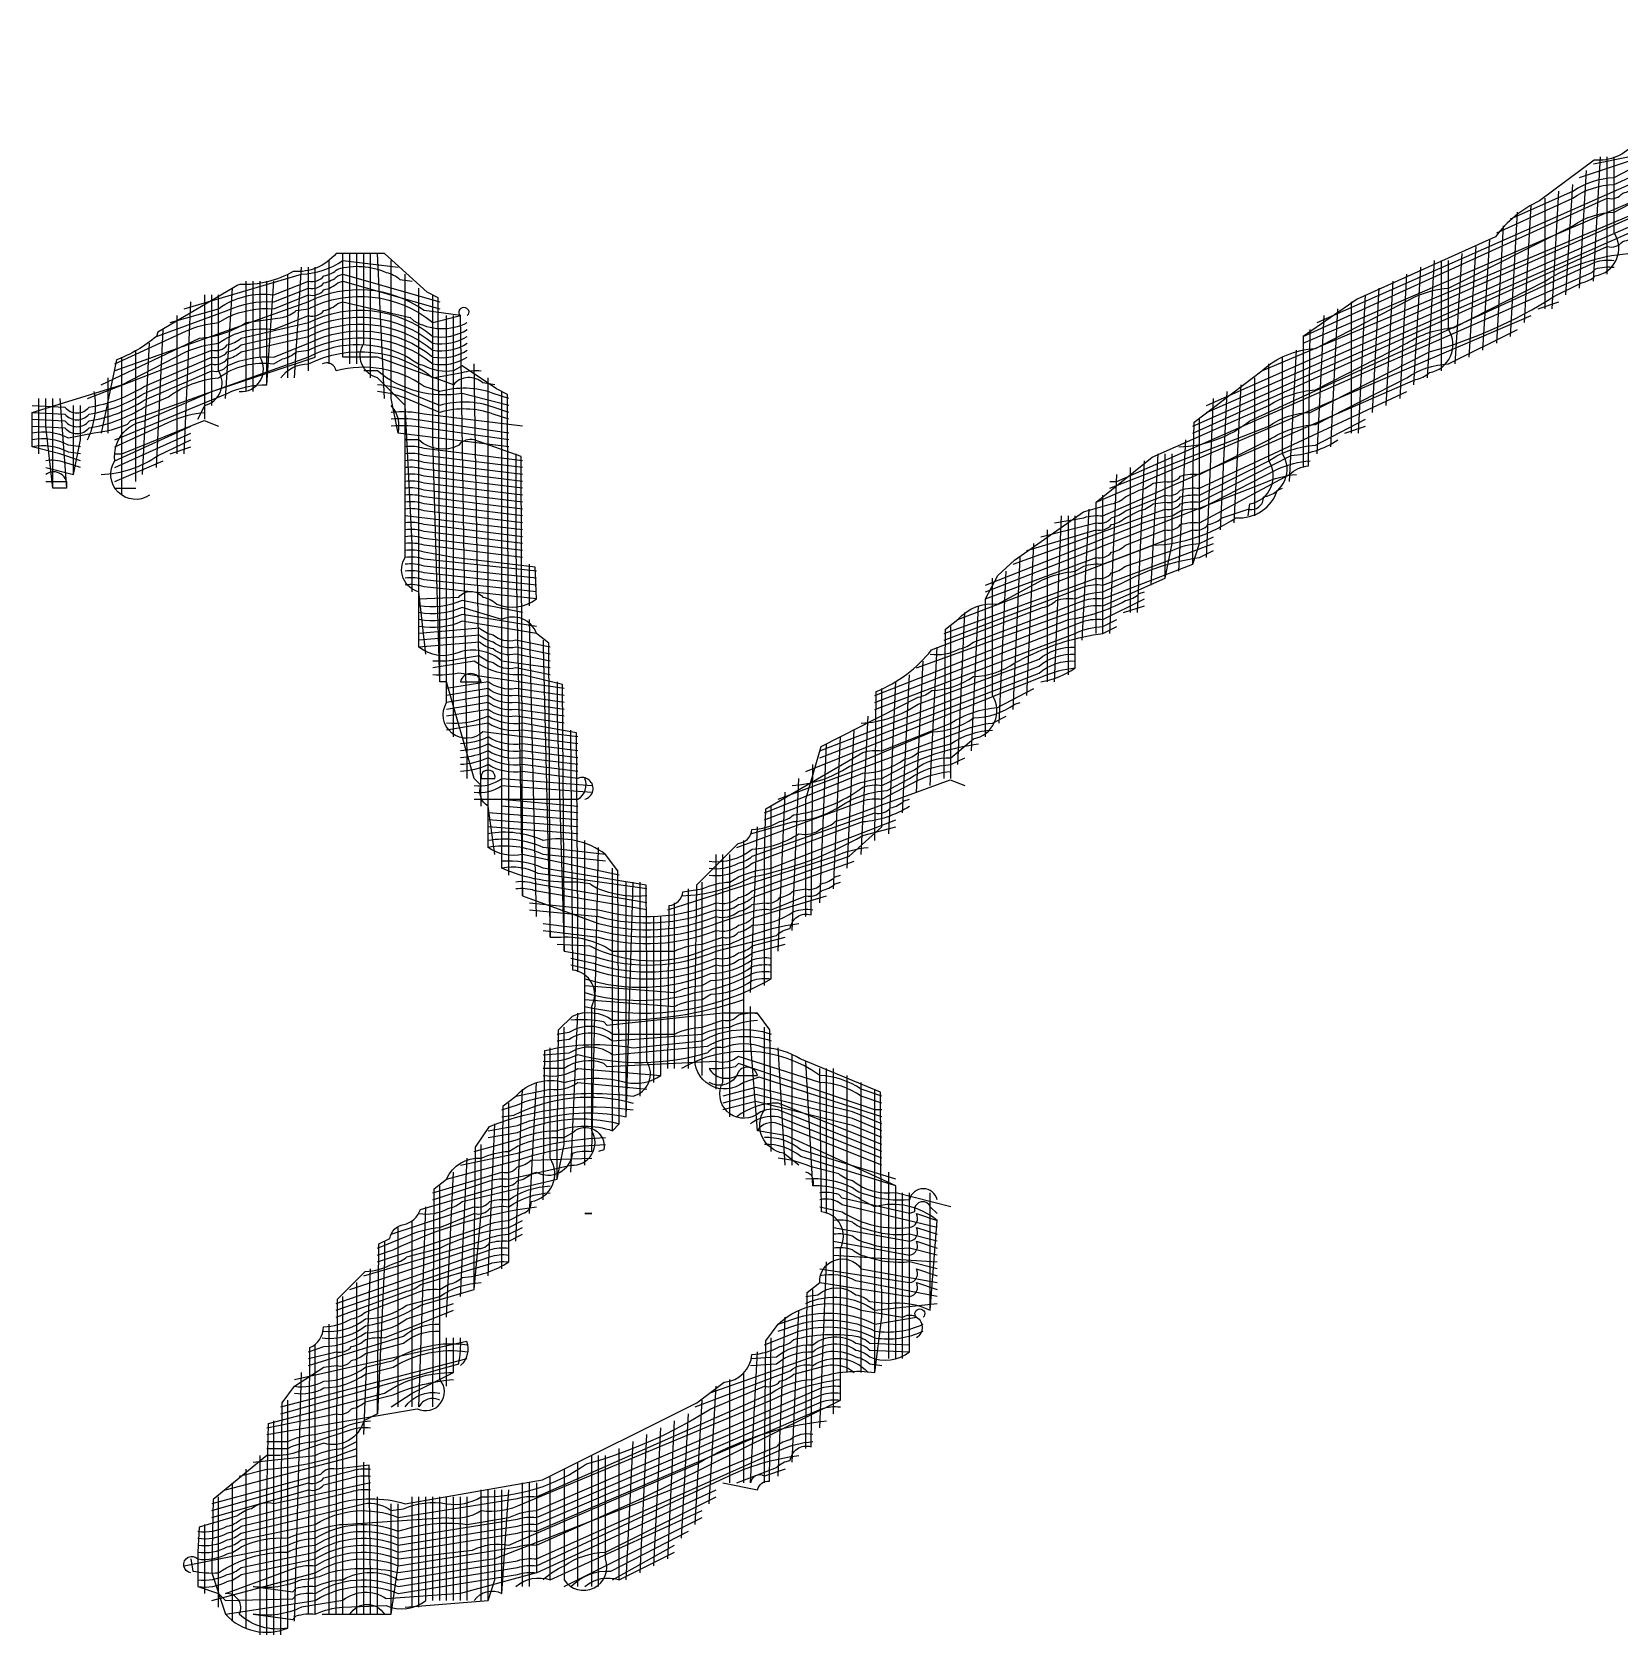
# Model space of a CAD drawing. Header units: millimetres. Extents: x 127 to 2034, y 513 to 812.
# Drawn here: x 1871.121 to 1875.717, y 526.21 to 530.851 of the extents above; entities that cross this region are included whole.
import ezdxf

# ---------------------------------------------------------------- set-up
doc = ezdxf.new("R2010")
doc.units = ezdxf.units.MM

# ---------------------------------------------------------------- blocks, each defined once
blk = doc.blocks.new('slj1')
at = {"color": 7, "linetype": 'Continuous'}
for points in [[(2.44, 2.57), (2.8975, 2.7725, -0.187601), (2.95, 2.79), (3.07, 2.84, 0.148409), (3.13, 2.85), (3.17, 2.84, 0.535184), (3.18, 2.86), (3.26, 2.85), (3.42, 2.81), (3.48, 2.78, -0.166402), (3.5675, 2.7575, 0.109852), (3.608, 2.746), (3.652, 2.714, 0.372463), (3.758, 2.714), (3.862, 2.786, 0.369924), (3.882, 2.806), (4.0775, 2.8825, -0.187601), (4.13, 2.9)], [(2.26, 2.22), (2.26, 2.34), (2.262, 2.426), (2.36, 2.5, -0.173447), (2.4375, 2.5325), (2.5825, 2.6075, -0.083886), (2.63, 2.62), (2.81, 2.71, -0.141676), (2.87, 2.73), (2.9225, 2.7575, -0.113888)], [(2.42, 2.54), (3.07, 2.82, 0.148409), (3.13, 2.83), (3.17, 2.82, 0.535184), (3.18, 2.84), (3.26, 2.83), (3.4275, 2.7875), (3.49, 2.76, -0.136088), (3.5725, 2.7325), (3.59, 2.73, -0.06777), (3.6525, 2.7025, 0.324719), (3.8025, 2.7175), (4.3025, 2.9375, 0.087727), (4.4225, 2.9875, -0.113888), (4.45, 2.99)], [(2.36, 2.5), (3.07, 2.8, 0.148409), (3.13, 2.81), (3.17, 2.8, 0.535184), (3.18, 2.82), (3.21, 2.81, -0.160168), (3.48, 2.74, -0.152519), (3.5725, 2.7125, -0.098524), (3.6525, 2.6825), (3.6925, 2.6625), (3.7975, 2.6925), (3.83, 2.71, -0.118705), (3.95, 2.75), (4.3025, 2.9175, 0.098524), (4.3825, 2.9475), (4.39, 2.95)], [(2.28, 2.45), (2.89, 2.72, -0.141676), (2.95, 2.74), (2.9625, 2.7475), (3.1, 2.79), (3.1175, 2.7925, 0.143151), (3.14, 2.82), (3.18, 2.81), (3.4275, 2.7575), (3.4525, 2.7425, -0.133918), (3.4725, 2.7325), (3.49, 2.73, -0.071068), (3.5275, 2.7275, 0.171293), (3.5475, 2.7175, 0.150368), (3.6075, 2.6975, 0.15428), (3.7375, 2.6525), (3.83, 2.7, -0.118705), (3.95, 2.74), (4.39, 2.94)], [(2.28, 2.44), (3.0025, 2.7575, -0.083886), (3.05, 2.77), (3.07, 2.78, 0.148409), (3.13, 2.79), (3.17, 2.78, 0.535184), (3.18, 2.8), (3.26, 2.79), (3.4275, 2.7475), (3.49, 2.72, -0.071068), (3.5275, 2.7175, 0.171293), (3.5475, 2.7075, 0.150368), (3.6075, 2.6875, 0.15428), (3.7375, 2.6425), (3.83, 2.69, -0.118705), (3.95, 2.73), (4.39, 2.93)], [(2.26, 2.42), (2.8975, 2.7025, -0.187601), (2.95, 2.72), (3.09, 2.77, 0.45082), (3.14, 2.8), (3.18, 2.79), (3.4275, 2.7375), (3.4525, 2.7225, 0.128288), (3.52, 2.71), (3.6475, 2.6575, 0.350426), (3.8025, 2.6675), (3.93, 2.72, 0.185996), (3.9825, 2.7375), (4.0775, 2.7825, -0.187601), (4.13, 2.8), (4.32, 2.89, 0.293702), (4.3425, 2.8975, 0.133918), (4.3625, 2.9075), (4.37, 2.91)], [(3.59, 1.96), (3.59, 1.98), (3.588, 2.786), (3.568, 2.796, -0.199787), (3.5292, 2.8251), (3.412, 2.864), (3.41, 2.87, 0.128963), (3.3694, 2.8951), (3.18, 2.92, -0.808416), (3.14, 2.91, 0.072987), (2.9, 2.83, -0.251793), (2.8412, 2.8053), (2.762, 2.746, 0.127395), (2.698, 2.694), (2.498, 2.604), (2.42, 2.55), (2.42, 2.36)], [(2.7, 2.7), (2.81, 2.75, -0.141676), (2.87, 2.77), (2.8975, 2.7825, -0.187601), (2.95, 2.8), (3.09, 2.85, 0.45082), (3.14, 2.88), (3.18, 2.87), (3.4275, 2.8175), (3.4525, 2.8025, -0.133918), (3.4725, 2.7925), (3.49, 2.79, -0.133918), (3.58, 2.76), (3.59, 2.76)], [(2.72, 2.72), (2.81, 2.76, -0.141676), (2.87, 2.78), (2.9225, 2.8075, 0.133598), (3.0225, 2.8475), (3.1225, 2.8675, -0.329326), (3.16, 2.86, 0.658195), (3.18, 2.88), (3.23, 2.87), (3.4075, 2.8375), (3.4525, 2.8125, 0.128288), (3.52, 2.8), (3.5525, 2.7825, -0.133918), (3.5725, 2.7725), (3.59, 2.77)], [(2.82, 2.78), (3.09, 2.87, 0.45082), (3.14, 2.9), (3.22, 2.88), (3.4, 2.85), (3.4675, 2.8175, 0.24085), (3.5, 2.81, -0.115249), (3.5725, 2.7825), (3.59, 2.78)], [(2.84, 2.8), (2.89, 2.81, -0.141676), (2.95, 2.83), (3.04, 2.87, 0.293702), (3.0625, 2.8775, -0.071068), (3.11, 2.88), (3.1225, 2.8875, -0.409622), (3.16, 2.88, 0.658195), (3.18, 2.9), (3.23, 2.89), (3.4075, 2.8575), (3.4475, 2.8375, 0.199179), (3.53, 2.82)], [(2.42, 2.55), (2.86, 2.75, 0.293702), (2.8825, 2.7575, 0.133918), (2.9025, 2.7675), (2.94, 2.78, 0.293702), (2.9625, 2.7875, 0.133918), (2.9825, 2.7975), (3.0025, 2.8075, -0.083886), (3.05, 2.82), (3.09, 2.83, 0.45082), (3.14, 2.86), (3.23, 2.84), (3.4075, 2.8075), (3.49, 2.77, -0.136088), (3.5725, 2.7425, -0.1271), (3.64, 2.72), (3.65, 2.72)], [(2.14, 2.33), (2.37, 2.42, -0.141676), (2.43, 2.44), (2.6025, 2.5275, 0.073472), (2.7825, 2.6075), (2.8225, 2.6275, 0.133918), (2.8425, 2.6375, 0.542165), (2.87, 2.7), (2.87, 2.81)], [(2.26, 2.41), (2.86, 2.68, 0.293702), (2.8825, 2.6875, 0.133918), (2.9025, 2.6975), (2.97, 2.72)], [(1.17, 2.05), (1.17, 2.16), (1.168, 2.606), (1.152, 2.614), (1.09, 2.67), (1.02, 2.67, -0.245725), (0.958, 2.644, -0.144795), (0.8808, 2.6251), (0.878, 2.624), (0.762, 2.556), (0.76, 2.55, -0.087559), (0.702, 2.516), (0.68, 2.41)], [(1.25, 2.48), (1.2325, 2.4825, 0.430291), (1.19, 2.48), (1.08, 2.52), (1.03, 2.52), (1.03, 2.67)], [(1.13, 2.18), (1.13, 2.25), (1.12, 2.45), (1.08, 2.49, -0.506738), (1.06, 2.54), (1.06, 2.67)], [(2.12, 2.12), (2.12, 2.31), (2.2012, 2.3753), (2.37, 2.45, -0.127691), (2.4375, 2.4725), (2.57, 2.54, -0.127691), (2.6375, 2.5625), (2.77, 2.63, -0.118705), (2.89, 2.67), (2.91, 2.68)], [(0.75, 2.32, -0.819804), (0.7, 2.37, -0.407538), (0.7425, 2.4275), (0.84, 2.47), (0.99, 2.52), (0.99, 2.65)], [(0.78, 2.57), (0.85, 2.59, -0.197586), (0.93, 2.61), (0.98, 2.63, 0.293702), (1.0025, 2.6375, 0.133918), (1.0225, 2.6475, -0.176126), (1.0925, 2.6425, -0.133918), (1.1125, 2.6325), (1.13, 2.63)], [(0.8, 2.59), (0.97, 2.64, 0.141676), (1.03, 2.66), (1.11, 2.65)], [(2.06, 2.28), (2.1025, 2.2875, -0.113888), (2.13, 2.29), (2.5825, 2.4875, 0.133918), (2.6025, 2.4975, 0.542165), (2.63, 2.56), (2.63, 2.66)], [(2.14, 2.34), (2.15, 2.34), (2.8375, 2.6425), (2.8425, 2.6475, -0.113888), (2.87, 2.65)], [(2.24, 2.39, 0.161608), (2.3425, 2.4275), (2.8425, 2.6575, -0.113888), (2.87, 2.66)], [(0.7, 2.51), (0.8025, 2.5575, -0.083886), (0.85, 2.57), (0.8625, 2.5775, -0.128288), (0.93, 2.59), (0.98, 2.61, 0.293702), (1.0025, 2.6175, 0.133918), (1.0225, 2.6275), (1.03, 2.63), (1.17, 2.59)], [(0.7, 2.4), (0.8625, 2.4675, -0.110696), (0.92, 2.48), (0.93, 2.63)], [(0.76, 2.55), (0.8625, 2.5875, -0.128288), (0.93, 2.6), (0.98, 2.62, 0.293702), (1.0025, 2.6275, 0.133918), (1.0225, 2.6375), (1.03, 2.64), (1.17, 2.6)], [(0.88, 2.47, 0.611936), (0.91, 2.52), (0.91, 2.63)], [(1.15, 2.09), (1.14, 2.18, -0.506738), (1.12, 2.23), (1.12, 2.64)], [(0.65, 2.37), (0.62, 2.38), (0.58, 2.39), (0.58, 2.44), (0.71, 2.48), (0.8025, 2.5275, -0.083886), (0.85, 2.54, -0.197586), (0.93, 2.56), (0.98, 2.58, 0.293702), (1.0025, 2.5875, 0.133918), (1.0225, 2.5975), (1.03, 2.6), (1.1275, 2.5775), (1.1325, 2.5725, 0.256767), (1.21, 2.57)], [(0.68, 2.48), (0.8225, 2.5475, 0.1271), (0.89, 2.57), (0.9425, 2.5775, 0.133918), (0.9625, 2.5875), (0.98, 2.59, -0.298216), (1.16, 2.57), (1.2, 2.58, -2.414214), (1.21, 2.58)], [(1.21, 1.91), (1.21, 1.94), (1.2, 2.58), (1.1475, 2.5875, 0.27637), (0.98, 2.6), (0.7, 2.5)], [(0.82, 2.43), (0.83, 2.45, 0.506738), (0.85, 2.5), (0.85, 2.61)], [(1.33, 2.07), (1.26, 2.08, 0.262523), (1.1975, 2.0925, -0.280069), (1.14, 2.1), (1.14, 2.62)], [(1.25, 1.8), (1.24, 1.87, -0.375), (1.23, 1.9), (1.22, 1.91), (1.18, 2.05), (1.17, 2.05), (1.16, 2.4), (1.16, 2.61)], [(0.58, 2.45), (0.6275, 2.4475, 0.477072), (0.6625, 2.4475, 0.098524), (0.7425, 2.4775), (0.84, 2.52, 0.293702), (0.8625, 2.5275, 0.133918), (0.8825, 2.5375), (0.98, 2.56, -0.298216), (1.16, 2.54, 0.182402), (1.21, 2.55)], [(0.66, 2.46), (0.84, 2.53, 0.293702), (0.8625, 2.5375, 0.133918), (0.8825, 2.5475), (0.98, 2.57, -0.298216), (1.16, 2.55, 0.182402), (1.21, 2.56)], [(1.37, 1.96), (1.2325, 1.9775, -0.876687), (1.18, 2.02), (1.18, 2.58)], [(0.58, 2.44), (0.6275, 2.4375, 0.477072), (0.6625, 2.4375, 0.098524), (0.7425, 2.4675), (0.84, 2.51, 0.293702), (0.8625, 2.5175, 0.133918), (0.8825, 2.5275), (0.98, 2.55, -0.298216), (1.16, 2.53, 0.182402), (1.21, 2.54)], [(0.58, 2.43), (0.6275, 2.4275, 0.477072), (0.6625, 2.4275, 0.098524), (0.7425, 2.4575), (0.84, 2.5, 0.293702), (0.8625, 2.5075, -0.128288), (0.93, 2.52), (0.98, 2.54, -0.298216), (1.16, 2.52, 0.182402), (1.21, 2.53)], [(1.96, 2.17), (2.12, 2.23, 0.293702), (2.1425, 2.2375, 0.133918), (2.1625, 2.2475), (2.22, 2.27, 0.293702), (2.2425, 2.2775, -0.113888), (2.27, 2.28), (2.4, 2.35, -0.163923), (2.4275, 2.3625), (2.43, 2.56)], [(1.96, 1.97), (1.96, 2.17), (1.978, 2.204), (2.002, 2.226), (2.102, 2.296), (2.1425, 2.3075, 0.133918), (2.1625, 2.3175), (2.1825, 2.3275, 0.133918), (2.2025, 2.3375), (2.22, 2.34, 0.293702), (2.2425, 2.3475, -0.113888), (2.27, 2.35), (2.37, 2.4, -0.127691), (2.4375, 2.4225), (2.57, 2.49, -0.141676), (2.63, 2.51), (2.73, 2.56)], [(0.58, 2.42), (0.6275, 2.4175, 0.477072), (0.6625, 2.4175, 0.098524), (0.7425, 2.4475), (0.7775, 2.4625, -0.137607), (0.85, 2.49, -0.197586), (0.93, 2.51), (0.9425, 2.5175, 0.133918), (0.9625, 2.5275), (0.98, 2.53, -0.298216), (1.16, 2.51, 0.182402), (1.21, 2.52)], [(1.27, 1.77), (1.27, 1.86), (1.268, 2.466), (1.252, 2.474), (1.2025, 2.5075), (1.19, 2.5, -0.162278), (1.1475, 2.5075, -0.133918), (1.1275, 2.5175, 0.259444), (0.98, 2.52), (0.7225, 2.4275), (0.7175, 2.4225, -0.083886), (0.67, 2.41), (0.6325, 2.4025, 0.172355), (0.58, 2.41)], [(0.94, 2.49, -0.245187), (0.98, 2.51, -0.298216), (1.16, 2.49), (1.2025, 2.4975, -0.113888), (1.23, 2.5)], [(1.27, 2.46), (1.2475, 2.4675, 0.155631), (1.17, 2.47), (1.1475, 2.4775, 0.222077), (1.02, 2.5, 0.535184), (1, 2.51)], [(1.9, 1.91), (1.9, 1.92), (1.902, 2.126), (1.92, 2.14, -0.24397), (1.9775, 2.1625), (2.0425, 2.1975, -0.083886), (2.09, 2.21), (2.1025, 2.2175, -0.113888), (2.13, 2.22), (2.26, 2.27, 0.293702), (2.2825, 2.2775, 0.133918), (2.3025, 2.2875), (2.34, 2.3, 0.504798), (2.3625, 2.3175, 0.542165), (2.39, 2.38), (2.39, 2.52)], [(2.34, 2.29), (2.3425, 2.3075, 0.542165), (2.37, 2.37), (2.37, 2.51)], [(1.27, 2.45), (1.2025, 2.4675, -0.220328), (1.08, 2.5), (1.06, 2.5)], [(1.43, 1.77), (1.29, 1.8, -0.205258), (1.24, 1.81), (1.24, 2.49)], [(0.62, 2.46), (0.63, 2.33, 0.704996), (0.6, 2.35)], [(0.66, 2.4, 0.162278), (0.67, 2.47)], [(1.27, 2.44), (1.2475, 2.4475, 0.155631), (1.17, 2.45), (1.1275, 2.4675, 0.083886), (1.08, 2.48)], [(1.27, 2.43), (1.2475, 2.4375, 0.155631), (1.17, 2.44), (1.1275, 2.4575, 0.083886), (1.08, 2.47)], [(1.47, 1.74, -0.113888), (1.4075, 1.7475, -0.133918), (1.3875, 1.7575), (1.37, 1.76, -0.11832), (1.26, 1.78), (1.26, 2.47)], [(2.04, 2.26), (2.12, 2.28, 0.293702), (2.1425, 2.2875, 0.133918), (2.1625, 2.2975), (2.22, 2.32, 0.293702), (2.2425, 2.3275, -0.113888), (2.27, 2.33), (2.57, 2.47)], [(0.7, 2.39), (0.7825, 2.4275, -0.083886), (0.83, 2.44)], [(1.11, 2.41, 0.236068), (1.1, 2.45)], [(1.29, 2.42), (1.1475, 2.4375, 0.071068), (1.1, 2.44)], [(1.27, 2.41), (1.1475, 2.4275, 0.071068), (1.1, 2.43)], [(1.27, 2.4), (1.1475, 2.4175, 0.071068), (1.1, 2.42)], [(1.88, 2.09, 0.162278), (1.9225, 2.0975, 0.133918), (1.9425, 2.1075), (2.1025, 2.1675, -0.113888), (2.13, 2.17), (2.26, 2.22), (2.27, 2.25), (2.27, 2.43)], [(2.02, 2.24), (2.12, 2.27, 0.293702), (2.1425, 2.2775, 0.133918), (2.1625, 2.2875), (2.1825, 2.2975, 0.133918), (2.2025, 2.3075), (2.22, 2.31, 0.293702), (2.2425, 2.3175, -0.113888), (2.27, 2.32), (2.37, 2.37, -0.127691), (2.4375, 2.3925), (2.51, 2.43)], [(0.65, 2.39), (0.6325, 2.3925, 0.172355), (0.58, 2.4)], [(0.65, 2.38), (0.6325, 2.3825, 0.172355), (0.58, 2.39)], [(0.68, 2.35, 0.141826), (0.7625, 2.3775), (0.81, 2.4)], [(1.29, 1.74), (1.29, 1.81), (1.288, 2.376), (1.22, 2.4, 0.293702), (1.1975, 2.3925, -0.320591), (1.14, 2.4), (1.12, 2.4)], [(1.29, 2.37), (1.1475, 2.3875, 0.113888), (1.12, 2.39)], [(2, 2.22), (2.22, 2.3, 0.293702), (2.2425, 2.3075, -0.113888), (2.27, 2.31), (2.4025, 2.3775, 0.1271), (2.47, 2.4)], [(0.65, 2.36), (0.6275, 2.3675, 0.113888), (0.6, 2.37)], [(1.29, 2.36), (1.1475, 2.3775, 0.113888), (1.12, 2.38)], [(1.29, 2.35), (1.1475, 2.3675, 0.113888), (1.12, 2.37)], [(1.28, 2.38), (1.28, 2.24), (1.29, 1.74), (1.4, 1.7, 0.161034), (1.57, 1.71, 0.24085), (1.6025, 1.7175, 0.133918), (1.6225, 1.7275), (1.64, 1.73, 0.293702), (1.6625, 1.7375, 0.133918), (1.6825, 1.7475), (1.7, 1.75, 0.293702), (1.7225, 1.7575, 0.133918), (1.7425, 1.7675), (1.75, 1.77)], [(1.86, 2.07), (2.1025, 2.1575, -0.113888), (2.13, 2.16), (2.22, 2.2), (2.23, 2.25), (2.23, 2.38)], [(1.96, 2.19), (2.1825, 2.2775, -0.083886), (2.23, 2.29), (2.2425, 2.2975, -0.113888), (2.27, 2.3), (2.3825, 2.3575, -0.083886), (2.43, 2.37)], [(1.29, 2.34), (1.1475, 2.3575, 0.113888), (1.12, 2.36)], [(1.29, 2.33), (1.1475, 2.3475, 0.113888), (1.12, 2.35)], [(1.96, 2.18), (2.3625, 2.3375, -0.083886), (2.41, 2.35)], [(1.29, 2.32), (1.1475, 2.3375, 0.113888), (1.12, 2.34)], [(1.29, 2.31), (1.1475, 2.3275, 0.113888), (1.12, 2.33)], [(1.29, 2.3), (1.1475, 2.3175, 0.113888), (1.12, 2.32)], [(1.92, 2.14), (2.2025, 2.2475, 0.1386), (2.3225, 2.2875, 0.350947), (2.3825, 2.3275), (2.39, 2.33)], [(1.29, 2.29), (1.1475, 2.3075, 0.113888), (1.12, 2.31)], [(1.29, 2.28), (1.1475, 2.2975, 0.113888), (1.12, 2.3)], [(1.29, 2.26), (1.1475, 2.2775, 0.113888), (1.12, 2.28)], [(2.04, 2.05, 0.112483), (2.09, 2.07), (2.09, 2.29)], [(1.29, 2.25), (1.1475, 2.2675, 0.113888), (1.12, 2.27)], [(1.29, 2.24), (1.1475, 2.2575, 0.113888), (1.12, 2.26)], [(1.9, 2.12), (2.12, 2.2, 0.293702), (2.1425, 2.2075, 0.133918), (2.1625, 2.2175), (2.23, 2.24, -0.101873), (2.27, 2.25), (2.29, 2.26)], [(1.29, 2.23), (1.1475, 2.2475, 0.113888), (1.12, 2.25)], [(1.14, 2.17), (1.1975, 2.1725, -0.477072), (1.2325, 2.1725, -0.133918), (1.2525, 2.1625, 0.280069), (1.31, 2.17), (1.308, 2.216), (1.19, 2.23), (1.1475, 2.2375, 0.113888), (1.12, 2.24)], [(1.31, 2.21), (1.1475, 2.2275, 0.113888), (1.12, 2.23)], [(1.8, 1.82), (1.802, 2.036, 0.131044), (1.882, 2.096), (2.0425, 2.1575, 0.133918), (2.0625, 2.1675, -0.113888), (2.09, 2.17, -0.101873), (2.13, 2.18), (2.1575, 2.1925, -0.091936), (2.27, 2.23), (2.29, 2.24)], [(1.9, 2.11), (2.1025, 2.1875, -0.113888), (2.13, 2.19), (2.29, 2.25)], [(1.31, 2.2), (1.1475, 2.2175, 0.113888), (1.12, 2.22)], [(1.31, 2.19), (1.1475, 2.2075, 0.113888), (1.12, 2.21)], [(1.31, 2.18), (1.1475, 2.1975, 0.113888), (1.12, 2.2)], [(1.31, 2.17), (1.1475, 2.1875, 0.113888), (1.12, 2.19)], [(1.81, 1.42), (1.7875, 1.4275), (1.6325, 1.4775), (1.61, 1.47, -0.68622), (1.54, 1.51), (1.54, 1.59), (1.542, 1.756), (1.602, 1.816, 0.369924), (1.622, 1.836, 0.109852), (1.6625, 1.8475, 0.133918), (1.6825, 1.8575, 0.133598), (1.7825, 1.8975, -0.113888), (1.81, 1.9), (1.8575, 1.9225, -0.187601), (1.91, 1.94), (1.9425, 1.9675, 0.542165), (1.97, 2.03), (1.97, 2.2)], [(1.29, 2.15), (1.2025, 2.1675, -0.150256), (1.14, 2.16)], [(1.8, 2.03), (2.08, 2.14, 0.090909), (2.1625, 2.1675, 0.133918), (2.1825, 2.1775), (2.19, 2.18)], [(1.8, 2.02), (2.1025, 2.1375, -0.113888), (2.13, 2.14), (2.19, 2.17)], [(1.33, 1.68), (1.33, 1.7), (1.328, 2.106), (1.31, 2.12, 0.445362), (1.26, 2.14), (1.2025, 2.1575, -0.150256), (1.14, 2.15)], [(1.31, 2.13), (1.2025, 2.1475, -0.150256), (1.14, 2.14)], [(1.31, 2.12), (1.2025, 2.1375, -0.150256), (1.14, 2.13)], [(1.8, 2.01), (2.09, 2.12, -0.101873), (2.13, 2.13), (2.15, 2.14)], [(1.33, 2.1), (1.28, 2.11, -0.24085), (1.2475, 2.1175, -0.133918), (1.2275, 2.1275), (1.14, 2.12)], [(1.33, 2.09), (1.28, 2.1, -0.24085), (1.2475, 2.1075, -0.133918), (1.2275, 2.1175), (1.14, 2.11)], [(1.7, 1.71), (1.7, 1.88), (1.722, 1.956), (1.8625, 2.0275, 0.133918), (1.8825, 2.0375, 0.150368), (1.9425, 2.0575, 0.150368), (2.0025, 2.0775), (2.0225, 2.0875, -0.079867), (2.13, 2.12), (2.15, 2.13)], [(1.33, 2.08), (1.28, 2.09, -0.24085), (1.2475, 2.0975, -0.133918), (1.2275, 2.1075), (1.14, 2.1)], [(1.32, 2.11), (1.32, 2.1), (1.33, 1.68), (1.34, 1.68, -0.173863), (1.42, 1.66), (1.51, 1.66, -0.101873), (1.55, 1.67), (1.58, 1.68, 0.293702), (1.6025, 1.6875, 0.133918), (1.6225, 1.6975, 0.150368), (1.6825, 1.7175, -0.113888), (1.71, 1.72)], [(1.72, 1.95), (2.0375, 2.0725, -0.187601), (2.09, 2.09)], [(1.78, 1.99, 0.136088), (1.8625, 2.0175), (2.0375, 2.0825, -0.187601), (2.09, 2.1)], [(1.33, 2.06), (1.28, 2.07, -0.24085), (1.2475, 2.0775, -0.133918), (1.2275, 2.0875), (1.1975, 2.0825, -0.071068), (1.16, 2.08)], [(1.35, 1.66), (1.35, 1.72), (1.348, 2.046), (1.29, 2.06, -0.173949), (1.22, 2.08), (1.16, 2.07)], [(1.7, 1.92), (2.0425, 2.0575, -0.083886), (2.09, 2.07)], [(1.72, 1.94), (2.0375, 2.0625, -0.187601), (2.09, 2.08)], [(1.35, 2.04), (1.1975, 2.0625, -0.071068), (1.16, 2.06)], [(1.35, 2.03), (1.28, 2.04, -0.20335), (1.24, 2.05), (1.18, 2.04)], [(1.23, 2.05, 0.787829), (1.2, 2.05), (1.23, 2.05)], [(1.34, 2.05), (1.34, 2), (1.35, 1.66), (1.3925, 1.6525, 0.182745), (1.57, 1.66), (1.6575, 1.6825, -0.171293), (1.6775, 1.6925, -0.473879), (1.7075, 1.7125), (1.71, 1.93)], [(1.35, 2.02), (1.28, 2.03, -0.20335), (1.24, 2.04), (1.18, 2.03)], [(1.35, 2.01), (1.28, 2.02, -0.20335), (1.24, 2.03), (1.18, 2.02)], [(1.35, 2), (1.28, 2.01, -0.20335), (1.24, 2.02), (1.18, 2.01)], [(1.3, 1.73), (1.4, 1.72, 0.170942), (1.57, 1.73, 0.24085), (1.6025, 1.7375, 0.133918), (1.6225, 1.7475), (1.7625, 1.7975), (1.81, 1.84), (1.81, 2.04)], [(1.64, 1.61), (1.64, 1.8), (1.642, 1.866), (1.7825, 1.9475, -0.113888), (1.81, 1.95), (1.91, 1.99, -0.127691), (1.9775, 2.0125), (2.03, 2.04)], [(1.68, 1.9, 0.136088), (1.7625, 1.9275), (1.8825, 1.9775, 0.150368), (1.9425, 1.9975, 0.150368), (2.0025, 2.0175), (2.01, 2.02)], [(1.35, 1.99), (1.28, 2, -0.20335), (1.24, 2.01), (1.18, 2)], [(1.37, 1.63), (1.37, 1.71), (1.368, 1.976), (1.29, 1.99, -0.182402), (1.24, 2, -0.128288), (1.18, 1.99)], [(1.66, 1.88), (1.9225, 1.9775, -0.083886), (1.97, 1.99), (1.99, 2)], [(1.16, 1.3), (1.2425, 1.3275, -0.113888), (1.27, 1.33), (1.36, 1.35, 0.611936), (1.39, 1.4), (1.39, 1.58, 0.536775), (1.3625, 1.6325), (1.36, 1.98)], [(1.37, 1.97), (1.29, 1.98, -0.182402), (1.24, 1.99), (1.18, 1.98)], [(1.64, 1.86), (1.7825, 1.9175, 0.150368), (1.8425, 1.9375, 0.133918), (1.8625, 1.9475), (1.91, 1.96, -0.141676), (1.97, 1.98)], [(1.37, 1.95), (1.29, 1.96, -0.182402), (1.24, 1.97, -0.101873), (1.2, 1.96)], [(1.37, 1.94), (1.29, 1.95, -0.182402), (1.24, 1.96, -0.101873), (1.2, 1.95)], [(1.37, 1.93), (1.29, 1.94, -0.182402), (1.24, 1.95, -0.101873), (1.2, 1.94)], [(1.64, 1.85), (1.7625, 1.8975, -0.083886), (1.81, 1.91), (1.8425, 1.9275, -0.079867), (1.95, 1.96)], [(1.37, 1.92), (1.29, 1.93, -0.182402), (1.24, 1.94, -0.101873), (1.2, 1.93)], [(1.38, 1.88, 1.0868), (1.37, 1.91), (1.29, 1.92, -0.182402), (1.24, 1.93, -0.101873), (1.2, 1.92)], [(1.62, 1.83), (1.6825, 1.8475, 0.1271), (1.75, 1.87, -0.127691), (1.8175, 1.8925), (1.85, 1.91, -0.141676), (1.91, 1.93), (1.93, 1.94)], [(1.22, 1.9, 0.20335), (1.26, 1.91), (1.39, 1.9)], [(1.22, 1.88), (1.37, 1.88, 0.375), (1.38, 1.91)], [(1.25, 1.91, 1.213173), (1.23, 1.91), (1.25, 1.91)], [(1.56, 1.79, 0.200551), (1.6225, 1.8075, 0.1271), (1.69, 1.83, 0.24085), (1.7225, 1.8375, 0.133918), (1.7425, 1.8475), (1.7575, 1.8525), (1.909, 1.908), (1.93, 1.9)], [(1.6, 1.81), (1.7825, 1.8775, -0.113888), (1.81, 1.88), (1.8625, 1.9075, -0.083886), (1.91, 1.92)], [(1.22, 1.89, 0.20335), (1.26, 1.9), (1.39, 1.89)], [(1.56, 1.78, 0.162278), (1.6025, 1.7875, 0.133918), (1.6225, 1.7975), (1.8, 1.86, 0.293702), (1.8225, 1.8675, 0.133918), (1.8425, 1.8775), (1.85, 1.88)], [(1.38, 1.58, 0.191373), (1.65, 1.62), (1.65, 1.87)], [(1.56, 1.77, 0.162278), (1.6025, 1.7775, 0.133918), (1.6225, 1.7875), (1.7825, 1.8475, 0.1271), (1.85, 1.87)], [(1.5, 1.49), (1.502, 1.726, 0.369924), (1.522, 1.746), (1.55, 1.75, -0.101873), (1.59, 1.76), (1.6025, 1.7675, -0.083886), (1.65, 1.78), (1.83, 1.85)], [(1.52, 1.74, 0.112736), (1.6225, 1.7675, 0.082849), (1.7825, 1.8275), (1.83, 1.84)], [(1.22, 1.37), (1.2825, 1.3875, -0.110696), (1.34, 1.4, -0.1678), (1.42, 1.4), (1.43, 1.41), (1.428, 1.776), (1.41, 1.8, 0.218619), (1.32, 1.82, 0.149404), (1.24, 1.83)], [(1.41, 1.8), (1.32, 1.81, 0.149404), (1.24, 1.82)], [(1.41, 1.79), (1.32, 1.8, 0.149404), (1.24, 1.81)], [(1.08, 0.99), (1.082, 1.236), (1.098, 1.244, -0.333333), (1.118, 1.264, 0.259126), (1.142, 1.286), (1.26, 1.32, 0.293702), (1.2825, 1.3275, 0.133918), (1.3025, 1.3375), (1.31, 1.34, 0.536775), (1.3625, 1.3675, -0.113888), (1.39, 1.37), (1.4, 1.81)], [(1.26, 1.43), (1.2825, 1.4375, -0.083886), (1.33, 1.45, -0.068902), (1.45, 1.45, 0.506738), (1.47, 1.5), (1.47, 1.63), (1.4688, 1.7553), (1.32, 1.78, 0.128288), (1.26, 1.79)], [(1.3, 1.72), (1.4, 1.71, 0.161034), (1.57, 1.72, 0.24085), (1.6025, 1.7275, 0.133918), (1.6225, 1.7375), (1.77, 1.79)], [(1.5, 1.72), (1.7425, 1.7975, -0.083886), (1.79, 1.81)], [(1.81, 1.37), (1.66, 1.43, 0.24085), (1.6275, 1.4225, -0.757948), (1.58, 1.47), (1.58, 1.8)], [(1.47, 1.75), (1.3125, 1.7725, 0.172355), (1.26, 1.78)], [(1.24, 1.4), (1.2825, 1.4075, -0.083886), (1.33, 1.42, -0.107073), (1.44, 1.42), (1.45, 1.76)], [(1.47, 1.73), (1.3075, 1.7575, 0.113888), (1.28, 1.76)], [(1.47, 1.72), (1.3075, 1.7475, 0.113888), (1.28, 1.75)], [(1.32, 1.7), (1.4, 1.69, 0.161034), (1.57, 1.7), (1.6225, 1.7175, -0.113888), (1.65, 1.72), (1.7, 1.74, 0.293702), (1.7225, 1.7475, 0.133918), (1.7425, 1.7575), (1.75, 1.76)], [(1.32, 1.69), (1.4, 1.68, 0.161034), (1.57, 1.69, 0.24085), (1.6025, 1.6975, 0.133918), (1.6225, 1.7075), (1.73, 1.74)], [(1.26, 1.2), (1.26, 1.21), (1.262, 1.436), (1.28, 1.45, -0.290591), (1.35, 1.47, -0.133054), (1.44, 1.47, 0.205258), (1.49, 1.48), (1.49, 1.71)], [(1.34, 1.67), (1.3875, 1.6675, 0.213859), (1.55, 1.66, -0.101873), (1.59, 1.67, -0.081644), (1.69, 1.7)], [(1.36, 1.65), (1.3925, 1.6425, 0.182745), (1.57, 1.65, 0.24085), (1.6025, 1.6575, 0.133918), (1.6225, 1.6675), (1.67, 1.68)], [(1.36, 1.64), (1.3925, 1.6325, 0.182745), (1.57, 1.64, 0.24085), (1.6025, 1.6475, 0.133918), (1.6225, 1.6575), (1.67, 1.67)], [(1.38, 1.62, 0.173384), (1.5625, 1.6275, 0.150368), (1.6225, 1.6475, -0.113888), (1.65, 1.65)], [(1.38, 1.61), (1.51, 1.6, -0.101873), (1.55, 1.61), (1.5625, 1.6175, 0.150368), (1.6225, 1.6375, -0.113888), (1.65, 1.64)], [(1.38, 1.6, 0.142917), (1.54, 1.6, 0.090909), (1.6225, 1.6275, -0.113888), (1.65, 1.63)], [(1.38, 1.59), (1.51, 1.58, -0.101873), (1.55, 1.59), (1.5625, 1.5975, 0.150368), (1.6225, 1.6175, -0.113888), (1.65, 1.62)], [(1.34, 1.33), (1.34, 1.36), (1.342, 1.546), (1.362, 1.566, -0.271673), (1.42, 1.56, 0.084808), (1.61, 1.59)], [(1.34, 1.54), (1.3575, 1.5425, -0.328126), (1.42, 1.54), (1.51, 1.54, -0.101873), (1.55, 1.55), (1.58, 1.56, 0.293702), (1.6025, 1.5675, -0.113888), (1.63, 1.57)], [(1.34, 1.53), (1.3575, 1.5325, -0.328126), (1.42, 1.53), (1.55, 1.54, -0.101873), (1.59, 1.55, -0.101873), (1.63, 1.56)], [(1.65, 1.37), (1.65, 1.4), (1.648, 1.546), (1.63, 1.57), (1.58, 1.57), (1.4125, 1.5525), (1.4075, 1.5575, 0.071068), (1.36, 1.56)], [(1.14, 1.28, 0.162278), (1.1825, 1.2875, 0.133918), (1.2025, 1.2975), (1.34, 1.33), (1.35, 1.38), (1.35, 1.55)], [(1.32, 1.3), (1.322, 1.516, -0.102269), (1.45, 1.52), (1.55, 1.53, -0.215451), (1.65, 1.54)], [(1.32, 1.51), (1.3575, 1.5125, -0.328126), (1.42, 1.51), (1.5575, 1.5225, -0.215888), (1.65, 1.53)], [(1.69, 1.35), (1.6675, 1.3675, -0.542165), (1.64, 1.43), (1.64, 1.55)], [(0.82, 0.79, 0.162278), (0.8625, 0.7975, 0.133918), (0.8825, 0.8075), (0.99, 0.83, -0.242074), (1.11, 0.84), (1.2825, 0.8675, -0.113888), (1.31, 0.87), (1.65, 1.02, -0.141676), (1.71, 1.04), (1.7175, 1.0425, -0.113888), (1.8, 1.05), (1.81, 1.13), (1.808, 1.456), (1.692, 1.504, 0.123106), (1.64, 1.52, 0.193916), (1.58, 1.52, 0.293702), (1.5575, 1.5125, -0.137343), (1.37, 1.51, -0.125644), (1.32, 1.5)], [(1.08, 1.21), (1.23, 1.26, -0.101873), (1.27, 1.27), (1.29, 1.28, 0.369924), (1.3025, 1.2975, 0.542165), (1.33, 1.36), (1.33, 1.52)], [(1.81, 1.45), (1.78, 1.46, 0.141676), (1.72, 1.48, 0.296673), (1.52, 1.49)], [(0.84, 0.72), (0.99, 0.76, -0.242074), (1.11, 0.77), (1.2825, 0.7975, -0.113888), (1.31, 0.8), (1.4625, 0.8675), (1.75, 1.01), (1.75, 1.23, 0.536775), (1.7225, 1.2825), (1.72, 1.49)], [(1.81, 1.44), (1.78, 1.45, 0.141676), (1.72, 1.47), (1.6025, 1.5075, -0.24085), (1.57, 1.5), (1.4125, 1.4925), (1.4075, 1.4975, 0.247), (1.35, 1.49), (1.32, 1.49)], [(1.32, 1.48, 0.182402), (1.37, 1.49), (1.49, 1.48)], [(1.81, 1.43), (1.8, 1.43), (1.6025, 1.4975), (1.5975, 1.4925, -0.071068), (1.56, 1.49, 0.414214), (1.6, 1.48, -0.414214), (1.56, 1.47)], [(1.63, 1.48, 0.787829), (1.6, 1.48), (1.63, 1.48)], [(1.7, 1.16), (1.7175, 1.1625, -0.361582), (1.7725, 1.1625, -0.133918), (1.7925, 1.1525), (1.82, 1.15, -0.148409), (1.88, 1.14), (1.89, 1.27, 0.243844), (1.8, 1.29), (1.78, 1.3, 0.165075), (1.71, 1.32), (1.7, 1.5)], [(1.28, 1.45), (1.33, 1.46, 0.20335), (1.37, 1.47), (1.47, 1.46)], [(0.98, 0.7), (0.982, 1.086, 0.28935), (1.002, 1.116, 0.109852), (1.0425, 1.1275, 0.133918), (1.0625, 1.1375), (1.1425, 1.1675, -0.113888), (1.17, 1.17), (1.1825, 1.1775, 0.133918), (1.2025, 1.1875, 0.1271), (1.27, 1.21), (1.27, 1.44)], [(1.26, 1.42), (1.2775, 1.4225, -0.188096), (1.45, 1.44)], [(1.81, 1.38), (1.66, 1.44, 0.172488), (1.6, 1.42)], [(1.22, 1.17), (1.22, 1.21), (1.222, 1.376), (1.242, 1.406, -0.135173), (1.45, 1.43)], [(1.24, 1.39), (1.2825, 1.3975, -0.17132), (1.43, 1.41)], [(1.81, 1.36), (1.66, 1.42, 0.20335), (1.62, 1.41)], [(1.16, 1), (1.16, 1.01), (1.162, 1.316), (1.18, 1.33, -0.325184), (1.23, 1.36, -0.101873), (1.27, 1.37), (1.2825, 1.3775, -0.128288), (1.35, 1.39), (1.3625, 1.3975, -0.728312), (1.4075, 1.3725), (1.4, 1.37)], [(1.81, 1.35), (1.66, 1.41, 0.375), (1.63, 1.4)], [(1, 1.1, 0.200551), (1.0625, 1.1175, 0.098524), (1.1425, 1.1475), (1.22, 1.17), (1.23, 1.28), (1.23, 1.38)], [(1.18, 1.33), (1.2825, 1.3575, -0.072854), (1.41, 1.38)], [(1.2, 1.35), (1.2825, 1.3675, -0.072854), (1.41, 1.39)], [(1.83, 1.33), (1.6925, 1.3725, 0.187601), (1.64, 1.39)], [(1.83, 1.32), (1.6925, 1.3625, 0.187601), (1.64, 1.38)], [(1.16, 1.31), (1.26, 1.34, 0.293702), (1.2825, 1.3475, 0.133918), (1.3025, 1.3575), (1.39, 1.36)], [(1.91, 1.29), (1.83, 1.31, -0.200551), (1.7675, 1.3275, -0.133918), (1.7475, 1.3375), (1.7075, 1.3475, 0.083886), (1.66, 1.36)], [(1.71, 1.32, 0.468375), (1.7, 1.34)], [(1.89, 1.3, 0.802172), (1.85, 1.3, -0.113888), (1.7875, 1.3075, -0.133918), (1.7675, 1.3175, 0.128288), (1.7, 1.33)], [(0.92, 0.96), (1.1375, 0.9975, 0.821211), (1.17, 1.04), (1.17, 1.32)], [(1.08, 1.23), (1.1225, 1.2475, -0.083886), (1.17, 1.26), (1.22, 1.28, 0.293702), (1.2425, 1.2875, -0.113888), (1.27, 1.29, -0.141676), (1.33, 1.31)], [(1.1, 1.25), (1.22, 1.29, 0.293702), (1.2425, 1.2975, -0.113888), (1.27, 1.3, -0.141676), (1.33, 1.32)], [(1.62, 1.06), (1.6575, 1.0625, -0.187601), (1.71, 1.08, -0.328126), (1.7725, 1.0825, -0.133918), (1.7925, 1.0725, 0.280069), (1.85, 1.08), (1.85, 1.31)], [(1.89, 1.28), (1.88, 1.29, 0.911685), (1.8575, 1.2825), (1.85, 1.28), (1.7525, 1.3025), (1.7475, 1.3075, 0.113888), (1.72, 1.31)], [(1.89, 1.26), (1.7525, 1.2925, 0.24085), (1.72, 1.3)], [(1.08, 1.22), (1.1025, 1.2275, -0.078603), (1.31, 1.29)], [(1.17, 1.01, 0.414214), (1.14, 1), (1.15, 1.29)], [(1.72, 1.29), (1.7525, 1.2825, 0.172661), (1.85, 1.26, 0.535184), (1.86, 1.28), (1.89, 1.27)], [(1.02, 0.7), (1.02, 0.75), (1.022, 1.156), (1.062, 1.196, 0.109852), (1.1025, 1.2075, 0.133918), (1.1225, 1.2175), (1.17, 1.23, -0.081644), (1.27, 1.26), (1.29, 1.27)], [(1.06, 1.19), (1.23, 1.24, -0.101873), (1.27, 1.25), (1.29, 1.26)], [(1.89, 1.24), (1.85, 1.25, -0.113888), (1.7875, 1.2575, -0.133918), (1.7675, 1.2675, 0.113888), (1.74, 1.27)], [(1.74, 1.26), (1.85, 1.24, 0.535184), (1.86, 1.26), (1.89, 1.25)], [(1.09, 1.24), (1.09, 1.21), (1.08, 0.99), (1.06, 0.98, -0.423335), (1.0025, 0.9475), (0.9575, 0.9325, -0.071068), (0.92, 0.93), (0.842, 0.866), (0.84, 0.77), (0.84, 0.76), (0.86, 0.7, 0.316896), (0.95, 0.68), (0.95, 1.01)], [(1.02, 1.15), (1.2425, 1.2275, -0.113888), (1.27, 1.23)], [(1.04, 1.17), (1.22, 1.23, 0.293702), (1.2425, 1.2375, -0.113888), (1.27, 1.24), (1.29, 1.25)], [(1.89, 1.22), (1.85, 1.23, -0.113888), (1.7875, 1.2375, -0.133918), (1.7675, 1.2475, 0.113888), (1.74, 1.25)], [(1.74, 1.24), (1.85, 1.22, 0.535184), (1.86, 1.24), (1.89, 1.23)], [(1.89, 1.2), (1.85, 1.21, -0.113888), (1.7875, 1.2175, -0.133918), (1.7675, 1.2275, 0.113888), (1.74, 1.23)], [(1.02, 1.14), (1.2425, 1.2175, -0.113888), (1.27, 1.22)], [(1.02, 1.13), (1.1225, 1.1675, 0.133918), (1.1425, 1.1775), (1.2425, 1.2075, -0.113888), (1.27, 1.21)], [(1.7, 0.94), (1.7, 0.96), (1.702, 1.166), (1.72, 1.18, -0.754301), (1.78, 1.2), (1.89, 1.18)], [(1.72, 1.2), (1.85, 1.18, 0.535184), (1.86, 1.2), (1.89, 1.19)], [(1.89, 1.16), (1.7725, 1.1825, 0.172355), (1.72, 1.19)], [(1, 1.11, 0.200551), (1.0625, 1.1275, 0.150368), (1.1225, 1.1475), (1.17, 1.16, -0.141676), (1.23, 1.18)], [(1.6, 0.89), (1.6575, 0.9125, -0.171293), (1.6775, 0.9225, -0.473879), (1.7075, 0.9425), (1.71, 1.17)], [(1.72, 1.18), (1.85, 1.16, 0.535184), (1.86, 1.18), (1.89, 1.17)], [(0.98, 1.08), (1.0025, 1.0875, 0.150368), (1.0625, 1.1075, 0.150368), (1.1225, 1.1275), (1.19, 1.15)], [(0.98, 1.07), (1.02, 1.08, 0.293702), (1.0425, 1.0875, 0.133918), (1.0625, 1.0975, -0.113888), (1.09, 1.1), (1.19, 1.14)], [(1.64, 0.89), (1.64, 0.91), (1.642, 1.096), (1.66, 1.12, -0.303574), (1.78, 1.14), (1.84, 1.13, -1.014803), (1.86, 1.1)], [(1.66, 1.12), (1.69, 1.13, -0.18681), (1.8, 1.12), (1.86, 1.13, -2.414214), (1.87, 1.13)], [(1.7, 1.15, -0.267777), (1.8, 1.14), (1.89, 1.15)], [(0.98, 1.06), (1.1175, 1.1025, -0.187601), (1.17, 1.12)], [(1.64, 1.09), (1.69, 1.11, -0.18681), (1.8, 1.1, 0.148998), (1.87, 1.11)], [(1.66, 1.11), (1.69, 1.12, -0.18681), (1.8, 1.11, 0.148998), (1.87, 1.12)], [(0.82, 0.81, 0.162278), (0.8625, 0.8175, 0.133918), (0.8825, 0.8275), (1.02, 0.86, -0.144689), (1.12, 0.86), (1.3188, 0.8947), (1.542, 1.006), (1.582, 1.036, 0.364269), (1.622, 1.076, 0.109852), (1.6625, 1.0875, 0.133918), (1.6825, 1.0975, -0.106926), (1.7725, 1.1025, -0.133918), (1.7925, 1.0925), (1.85, 1.09)], [(0.94, 0.67), (0.94, 0.78), (0.942, 1.006), (0.96, 1.03), (1.0025, 1.0575), (1.02, 1.06, 0.293702), (1.0425, 1.0675, 0.133918), (1.0625, 1.0775), (1.1175, 1.0925, -0.187601), (1.17, 1.11)], [(0.94, 0.99), (1.1975, 1.0625, 0.071068), (1.2, 1.1)], [(0.96, 1.04), (1.2088, 1.0953, -0.317727), (1.2, 1.06)], [(0.96, 1.03, 0.162278), (1.0025, 1.0375, 0.150368), (1.0625, 1.0575), (1.1025, 1.0675, -0.177184), (1.21, 1.09)], [(1.58, 0.89), (1.63, 0.88, -0.369924), (1.6475, 0.8925), (1.65, 1.1)], [(1.62, 1.07), (1.6575, 1.0725, -0.187601), (1.71, 1.09, -0.328126), (1.7725, 1.0925, -0.133918), (1.7925, 1.0825), (1.85, 1.08)], [(0.96, 1.02, 0.162278), (1.0025, 1.0275, 0.150368), (1.0625, 1.0475), (1.1025, 1.0575, -0.177184), (1.21, 1.08)], [(1.54, 1), (1.6775, 1.0525, -0.24085), (1.71, 1.06, -0.375016), (1.79, 1.05)], [(1.56, 1.02), (1.73, 1.08, -0.162278), (1.7725, 1.0725, -0.133918), (1.7925, 1.0625), (1.81, 1.06)], [(1.67, 0.91), (1.64, 0.9, 0.535184), (1.62, 0.89), (1.63, 1.08)], [(0.82, 0.8, 0.162278), (0.8625, 0.8075, 0.133918), (0.8825, 0.8175), (1.06, 0.86, -0.20335), (1.1, 0.85), (1.1175, 0.8525, -0.150256), (1.18, 0.86, 0.182402), (1.23, 0.87, 0.156092), (1.3825, 0.9175, 0.073472), (1.5625, 0.9975), (1.64, 1.03, 0.293702), (1.6625, 1.0375, 0.133918), (1.6825, 1.0475), (1.73, 1.06, -0.236068), (1.77, 1.05)], [(0.92, 0.67), (0.92, 0.87), (0.922, 0.976), (1.09, 1.02, -0.150368), (1.19, 1.05)], [(0.81, 0.76, -1.424314), (0.82, 0.78, 0.162278), (0.8625, 0.7875, 0.133918), (0.8825, 0.7975, -0.128288), (0.95, 0.81, -0.101873), (0.99, 0.82, -0.101873), (1.03, 0.83), (1.18, 0.84, 0.182402), (1.23, 0.85, 0.148409), (1.29, 0.86), (1.65, 1.01, -0.081644), (1.75, 1.04)], [(0.8, 0.77), (0.95, 0.8, -0.101873), (0.99, 0.81, -0.242074), (1.11, 0.82, -0.115797), (1.21, 0.83), (1.27, 0.84, -0.101873), (1.31, 0.85), (1.7225, 1.0275, -0.113888), (1.75, 1.03)], [(0.92, 0.97), (1.02, 0.99, 0.293702), (1.0425, 0.9975, 0.133918), (1.0625, 1.0075), (1.1025, 1.0175, -0.082673), (1.19, 1.04)], [(0.81, 0.78), (0.8125, 0.7625, 0.071068), (0.85, 0.76, -0.150368), (0.95, 0.79, -0.101873), (0.99, 0.8, -0.242074), (1.11, 0.81), (1.2825, 0.8375, -0.113888), (1.31, 0.84), (1.7225, 1.0175, -0.113888), (1.75, 1.02)], [(0.82, 0.75, 0.162278), (0.8625, 0.7575, 0.133918), (0.8825, 0.7675), (0.99, 0.79, -0.242074), (1.11, 0.8), (1.2825, 0.8275, -0.113888), (1.31, 0.83), (1.7225, 1.0075, -0.113888), (1.75, 1.01)], [(0.82, 0.74, 0.162278), (0.8625, 0.7475, 0.133918), (0.8825, 0.7575), (0.99, 0.78, -0.242074), (1.11, 0.79), (1.2825, 0.8175, -0.113888), (1.31, 0.82), (1.7225, 0.9975, -0.113888), (1.75, 1)], [(1.12, 1, -0.299289), (1.17, 1.02)], [(0.95, 0.68, -0.238607), (0.88, 0.7, 0.576553), (0.86, 0.73), (0.9625, 0.7675, -0.113888), (0.99, 0.77, -0.242074), (1.11, 0.78), (1.2175, 0.7925, -0.172355), (1.27, 0.8), (1.5425, 0.9175, -0.109298), (1.73, 0.98)], [(0.92, 0.95), (0.95, 0.95, -0.101873), (0.99, 0.96), (1.03, 0.97, -0.101873), (1.07, 0.98)], [(1.71, 0.96, 0.24085), (1.6775, 0.9525, 0.133918), (1.6575, 0.9425), (1.5375, 0.8925), (1.25, 0.78), (1.11, 0.76, 0.117407), (1.01, 0.76, -0.101873), (0.97, 0.75, -0.148998), (0.9, 0.74), (0.9575, 0.7325), (0.9625, 0.7375, -0.113888), (0.99, 0.74, -0.101873), (1.03, 0.75, -0.265564), (1.11, 0.75), (1.2825, 0.7775, -0.113888), (1.31, 0.78), (1.6625, 0.9375, -0.083886), (1.71, 0.95)], [(0.92, 0.94), (0.95, 0.94, -0.101873), (0.99, 0.95), (1.0425, 0.9675, -0.113888), (1.07, 0.97)], [(1.07, 0.89), (0.93, 0.86, 0.24085), (0.8975, 0.8525, 0.133918), (0.8775, 0.8425), (0.822, 0.826), (0.82, 0.79), (0.82, 0.74), (0.85, 0.73), (0.86, 0.72), (0.9575, 0.7225), (0.9625, 0.7275, -0.113888), (0.99, 0.73, -0.242074), (1.11, 0.74), (1.2825, 0.7675, -0.113888), (1.31, 0.77), (1.5825, 0.8975, -0.079867), (1.69, 0.93)], [(0.88, 0.9), (0.92, 0.91, 0.083118), (1.05, 0.94)], [(0.9, 0.92), (0.99, 0.93, -0.101873), (1.03, 0.94), (1.05, 0.95)], [(1.35, 0.91), (1.35, 0.75, 0.895043), (1.41, 0.78), (1.41, 0.93)], [(1.07, 0.7), (1.07, 0.75), (1.068, 0.916), (1.02, 0.91, 0.293702), (0.9975, 0.9025), (0.84, 0.86)], [(0.84, 0.85), (0.98, 0.89, 0.293702), (1.0025, 0.8975), (1.0425, 0.9075, -0.113888), (1.07, 0.91)], [(0.84, 0.84), (0.98, 0.88, 0.293702), (1.0025, 0.8875), (1.0425, 0.8975, -0.113888), (1.07, 0.9)], [(1.31, 0.89), (1.31, 0.76), (1.2, 0.73), (1.0925, 0.7225, 0.328126), (1.03, 0.72), (0.97, 0.71, -0.148998), (0.9, 0.7), (0.9575, 0.6925), (0.9625, 0.6975, -0.113888), (0.99, 0.7, -0.101873), (1.03, 0.71), (1.0925, 0.7125, 0.280069), (1.15, 0.72), (1.15, 0.87)], [(0.82, 0.82, 0.162278), (0.8625, 0.8275, 0.133918), (0.8825, 0.8375), (1.0425, 0.8775, -0.113888), (1.07, 0.88)], [(0.86, 0.7), (0.99, 0.72, -0.242074), (1.11, 0.73), (1.2825, 0.7575, -0.113888), (1.31, 0.76), (1.57, 0.88)], [(1.22, 0.72, -0.377348), (1.26, 0.73), (1.27, 0.88)], [(1.32, 0.75, -0.090556), (1.35, 0.77, -0.141676), (1.41, 0.79), (1.57, 0.87)], [(1.28, 0.74, -0.259426), (1.33, 0.75), (1.55, 0.85)], [(1.36, 0.74, -0.220738), (1.4175, 0.7625), (1.53, 0.82)], [(1.38, 0.74, -0.259426), (1.43, 0.75), (1.51, 0.79)], [(1.04, 0.7, -0.571624), (1.09, 0.7)]]:
    blk.add_lwpolyline(points, format="xyb", dxfattribs=at)
for points in [[(2.84, 2.63), (2.85, 2.81)], [(2.86, 2.64), (2.86, 2.81)], [(2.82, 2.62), (2.83, 2.79)], [(2.8, 2.61), (2.81, 2.77)], [(2.74, 2.57), (2.75, 2.74)], [(2.77, 2.59), (2.77, 2.75)], [(2.78, 2.59), (2.79, 2.76)], [(2.72, 2.55), (2.73, 2.73)], [(2.7, 2.54), (2.71, 2.71)], [(1.04, 2.51), (1.04, 2.67)], [(1.05, 2.51), (1.05, 2.67)], [(1.07, 2.49), (1.07, 2.67)], [(1.09, 2.46), (1.08, 2.67)], [(2.64, 2.51), (2.65, 2.67)], [(2.66, 2.52), (2.67, 2.68)], [(2.68, 2.53), (2.69, 2.69)], [(0.96, 2.49), (0.97, 2.65)], [(0.98, 2.5), (0.98, 2.65)], [(1.01, 2.51), (1.01, 2.66)], [(1.27, 2.39), (1.11, 2.41), (1.1, 2.46), (1.1, 2.66)], [(2.58, 2.48), (2.59, 2.65)], [(2.6, 2.49), (2.61, 2.66)], [(2.62, 2.5), (2.62, 2.66)], [(0.89, 2.47), (0.89, 2.63)], [(0.9, 2.47), (0.9, 2.63)], [(0.92, 2.48), (0.92, 2.63)], [(0.95, 2.49), (0.95, 2.64)], [(2.54, 2.45), (2.55, 2.63)], [(2.56, 2.46), (2.57, 2.64)], [(0.8, 2.38), (0.81, 2.6)], [(0.83, 2.43), (0.83, 2.61)], [(0.84, 2.45), (0.84, 2.61)], [(0.86, 2.46), (0.87, 2.62)], [(2.49, 2.41), (2.49, 2.6)], [(2.5, 2.41), (2.51, 2.61)], [(2.52, 2.44), (2.53, 2.62)], [(2.76, 2.59), (2.79, 2.6)], [(0.79, 2.38), (0.79, 2.58)], [(1.19, 1.97), (1.19, 2.58)], [(2.12, 2.31), (2.75, 2.58)], [(2.44, 2.38), (2.45, 2.58)], [(2.46, 2.39), (2.47, 2.59)], [(0.76, 2.36), (0.77, 2.56)], [(0.73, 2.34), (0.73, 2.53)], [(0.74, 2.35), (0.75, 2.54)], [(2.4, 2.34), (2.41, 2.53)], [(0.71, 2.32), (0.71, 2.52)], [(1.23, 1.87), (1.22, 2.51)], [(0.69, 2.41), (0.69, 2.49)], [(2.35, 2.29), (2.35, 2.49)], [(0.59, 2.38), (0.59, 2.46)], [(0.63, 2.33), (0.61, 2.33), (0.6, 2.42), (0.6, 2.46)], [(0.61, 2.33), (0.61, 2.46)], [(2.28, 2.23), (2.29, 2.46)], [(2.3, 2.27), (2.31, 2.47)], [(2.32, 2.28), (2.33, 2.48)], [(0.6, 2.36), (0.64, 2.35), (0.65, 2.4), (0.65, 2.45)], [(0.64, 2.35), (0.64, 2.45)], [(0.7, 2.38), (0.71, 2.38), (0.829, 2.428), (0.85, 2.42)], [(0.7, 2.37), (0.81, 2.42)], [(2.48, 2.41), (2.51, 2.42)], [(0.7, 2.36), (0.81, 2.41)], [(2.24, 2.21), (2.25, 2.4)], [(0.7, 2.34), (0.77, 2.37)], [(0.78, 2.38), (0.81, 2.39)], [(2.18, 2.15), (2.19, 2.37)], [(2.2, 2.19), (2.21, 2.38)], [(2.22, 2.2), (2.22, 2.38)], [(2.14, 2.12), (2.15, 2.35)], [(2.17, 2.15), (2.17, 2.36)], [(0.6, 2.34), (0.63, 2.34)], [(0.7, 2.33), (0.73, 2.33)], [(2.1, 2.11), (2.11, 2.3)], [(2.13, 2.12), (2.13, 2.32)], [(1.29, 2.27), (1.12, 2.29)], [(2.06, 2.05), (2.07, 2.29)], [(2.08, 2.06), (2.08, 2.29)], [(2.05, 2.05), (2.05, 2.27)], [(2, 2.01), (2.01, 2.23)], [(2.02, 2.03), (2.03, 2.25)], [(1.3, 2.16), (1.3, 2.22)], [(1.98, 1.99), (1.99, 2.21)], [(1.94, 1.95), (1.95, 2.16)], [(2.16, 2.15), (2.19, 2.16)], [(1.31, 1.71), (1.3, 2.14)], [(1.92, 1.93), (1.93, 2.15)], [(1.91, 1.91), (1.91, 2.13)], [(1.88, 1.9), (1.89, 2.1)], [(1.86, 1.89), (1.87, 2.08)], [(1.82, 1.83), (1.83, 2.05)], [(1.84, 1.86), (1.85, 2.06)], [(1.78, 1.8), (1.79, 2)], [(1.76, 1.78), (1.77, 1.98)], [(1.72, 1.73), (1.73, 1.96)], [(1.74, 1.75), (1.75, 1.97)], [(1.68, 1.69), (1.69, 1.91)], [(1.37, 1.86), (1.26, 1.87), (1.26, 1.88), (1.37, 1.87)], [(1.66, 1.66), (1.67, 1.89)], [(1.37, 1.85), (1.24, 1.86)], [(1.37, 1.84), (1.24, 1.85)], [(1.37, 1.83), (1.24, 1.84)], [(1.62, 1.6), (1.63, 1.84)], [(1.38, 1.35), (1.38, 1.82)], [(1.61, 1.42), (1.61, 1.82)], [(1.57, 1.46), (1.57, 1.8)], [(1.59, 1.42), (1.59, 1.8)], [(1.42, 1.4), (1.42, 1.78)], [(1.44, 1.42), (1.44, 1.76)], [(1.46, 1.45), (1.46, 1.76)], [(1.53, 1.49), (1.53, 1.75)], [(1.55, 1.48), (1.55, 1.76)], [(1.51, 1.49), (1.51, 1.73)], [(1.48, 1.47), (1.48, 1.71)], [(1.83, 1.07), (1.83, 1.32), (1.6725, 1.3925), (1.63, 1.4), (1.62, 1.53), (1.62, 1.58)], [(1.36, 1.34), (1.37, 1.57)], [(1.67, 1.35), (1.66, 1.52)], [(1.68, 1.35), (1.68, 1.51)], [(1.73, 1.28), (1.73, 1.49)], [(1.74, 0.99), (1.74, 1.49)], [(1.3, 1.28), (1.31, 1.47)], [(1.81, 1.41), (1.7675, 1.4275), (1.6275, 1.4625), (1.58, 1.45)], [(1.76, 1.05), (1.76, 1.48)], [(1.78, 1.05), (1.78, 1.47)], [(1.28, 1.24), (1.29, 1.46)], [(1.81, 1.4), (1.7675, 1.4175), (1.6275, 1.4525), (1.58, 1.44)], [(1.81, 1.39), (1.7675, 1.4075), (1.6275, 1.4425), (1.58, 1.43)], [(1.8, 1.05), (1.8, 1.46)], [(1.24, 1.19), (1.25, 1.41)], [(1.2, 1.16), (1.21, 1.36)], [(1.18, 1.13), (1.19, 1.34)], [(1.82, 1.07), (1.82, 1.34)], [(1.84, 1.07), (1.84, 1.31)], [(1.88, 1.14), (1.88, 1.31)], [(1.39, 1.28), (1.38, 1.28), (1.39, 1.28)], [(1.11, 1), (1.11, 1.26)], [(1.13, 1), (1.13, 1.27)], [(1.72, 0.97), (1.73, 1.21)], [(1.74, 1.22), (1.89, 1.21)], [(1.06, 0.96), (1.07, 1.2)], [(1.05, 0.7), (1.05, 1.18)], [(1.03, 0.7), (1.03, 1.16)], [(1.68, 0.92), (1.69, 1.14)], [(1.01, 0.7), (1.01, 1.12)], [(1.66, 0.9), (1.67, 1.13)], [(1.1, 1), (1.13, 1.02), (1.19, 1.05), (1.19, 1.1)], [(1.18, 1.03), (1.18, 1.1)], [(0.94, 1), (1.21, 1.07)], [(0.99, 0.7), (0.99, 1.09)], [(0.96, 0.69), (0.97, 1.05)], [(1.61, 0.89), (1.61, 1.05)], [(1.56, 0.86), (1.57, 1.03)], [(1.59, 0.89), (1.59, 1.04)], [(1.54, 0.83), (1.55, 1.01)], [(0.93, 0.67), (0.93, 0.98)], [(1.5, 0.78), (1.51, 0.98)], [(1.52, 0.81), (1.53, 0.99)], [(1.46, 0.76), (1.47, 0.96)], [(1.48, 0.77), (1.49, 0.97)], [(0.86, 0.88), (1.05, 0.93)], [(0.91, 0.67), (0.91, 0.93)], [(1.39, 0.74), (1.39, 0.93)], [(1.4, 0.74), (1.4, 0.93)], [(1.43, 0.75), (1.43, 0.94)], [(1.44, 0.75), (1.45, 0.95)], [(0.89, 0.68), (0.89, 0.91)], [(1.06, 0.7), (1.06, 0.92)], [(1.37, 0.74), (1.37, 0.92)], [(0.87, 0.69), (0.87, 0.89)], [(1.29, 0.74), (1.29, 0.89)], [(1.3, 0.74), (1.3, 0.89)], [(1.33, 0.75), (1.33, 0.9)], [(0.85, 0.71), (0.85, 0.87)], [(1, 0.7), (1.1, 0.7), (1.11, 0.77), (1.11, 0.86)], [(1.08, 0.7), (1.08, 0.87)], [(1.1, 0.7), (1.1, 0.86)], [(1.12, 0.71), (1.24, 0.72), (1.25, 0.75), (1.25, 0.88)], [(1.13, 0.71), (1.13, 0.87)], [(1.14, 0.71), (1.14, 0.87)], [(1.16, 0.72), (1.16, 0.87)], [(1.17, 0.72), (1.17, 0.87)], [(1.18, 0.72), (1.18, 0.87)], [(1.19, 0.72), (1.19, 0.87)], [(1.2, 0.72), (1.2, 0.87)], [(1.21, 0.72), (1.21, 0.87)], [(1.23, 0.72), (1.23, 0.88)], [(1.24, 0.72), (1.24, 0.88)], [(1.26, 0.73), (1.26, 0.88)], [(1.35, 0.74), (1.55, 0.84)], [(0.83, 0.73), (0.83, 0.83)], [(1.42, 0.75), (1.51, 0.8)]]:
    blk.add_lwpolyline(points, dxfattribs=at)

msp = doc.modelspace()

# ---------------------------------------------------------------- block references
at = {"xscale": 2, "yscale": 2, "zscale": 2}
msp.add_blockref('slj1', (1869.9605, 524.87), dxfattribs=at)

doc.saveas('drawing.dxf')
